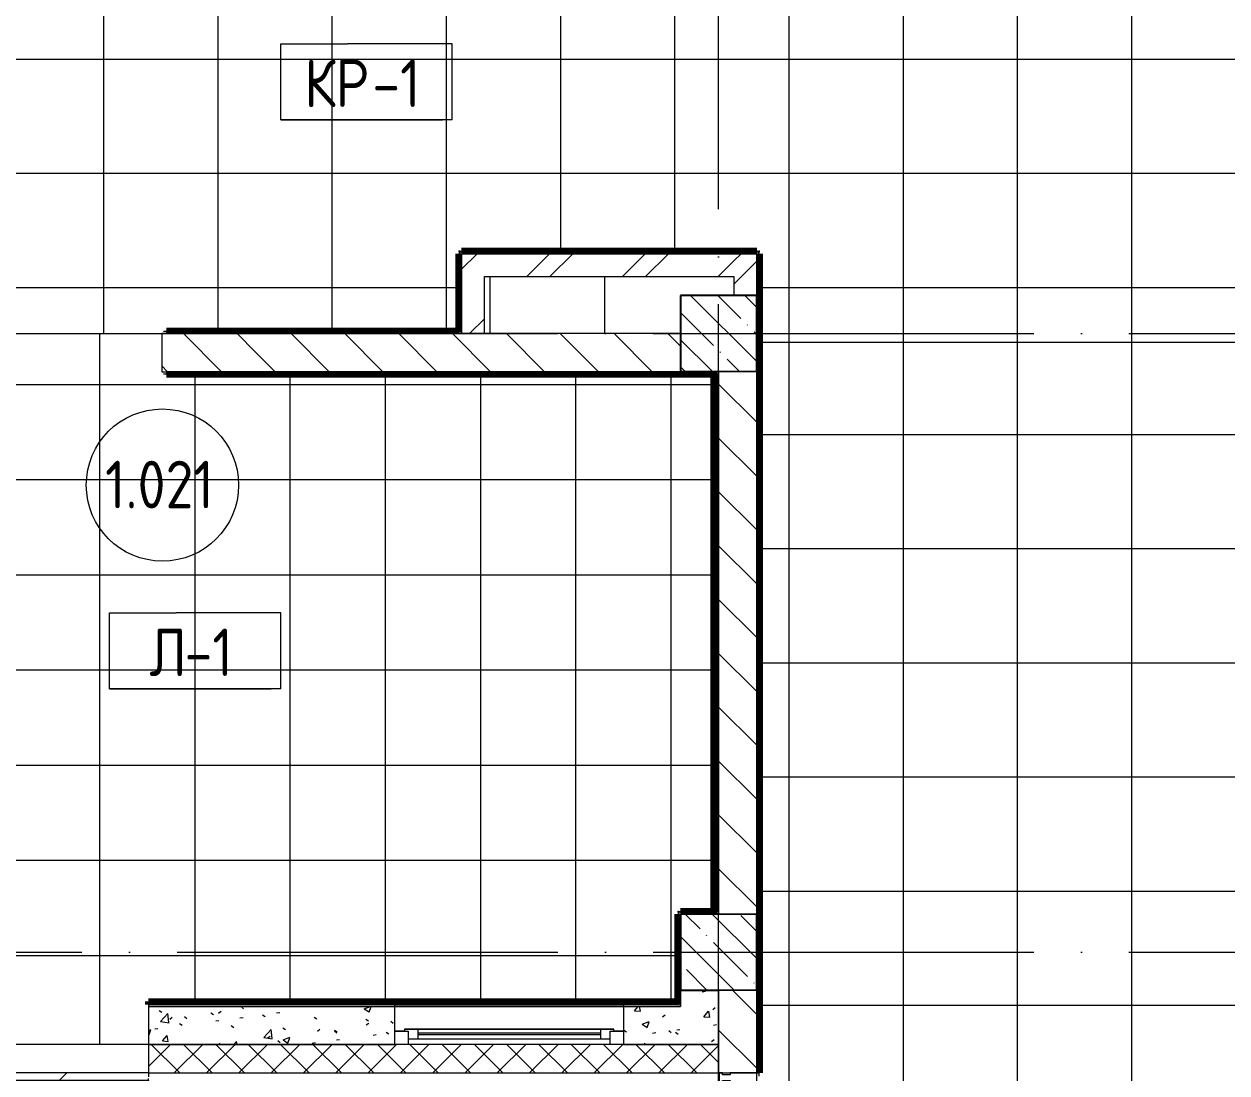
# Model space of a CAD drawing. Header units: millimetres. Extents: x -4370 to 196781, y -4577 to 61202.
# Drawn here: x 71152 to 77470, y 31890 to 37402 of the extents above; entities that cross this region are included whole.
import ezdxf

# ---------------------------------------------------------------- set-up
doc = ezdxf.new("R2010")
doc.units = ezdxf.units.MM
doc.linetypes.add('ADSK_Линия сетки', pattern=[2500, 2000, -250, 0, -250])
for name, color, linetype, lineweight in [('A-AREA-____-IDEN', 2, 'Continuous', 20), ('A-FLOR-____-IDEN', 11, 'Continuous', 20), ('A-FLOR-____-OTLN', 192, 'Continuous', 9), ('A-FLOR-____-PATT', 8, 'Continuous', 9), ('A-GLAZ-____-MCUT', 151, 'Continuous', 9), ('A-GLAZ-____-OTLN', 151, 'Continuous', 9), ('A-GLAZ-CURT-OTLN', 52, 'Continuous', 9), ('A-GLAZ-CWMG-MCUT', 51, 'Continuous', 9), ('A-GLAZ-CWMG-OTLN', 51, 'Continuous', 9), ('A-WALL-____-MCUT', 113, 'Continuous', 9), ('A-WALL-____-PATT', 111, 'Continuous', 9), ('A-WALL-FNSH-MCUT', 113, 'Continuous', 9), ('I-WALL-____-OTLN', 2, 'Continuous', 9), ('S-COLS-____-MCUT', 52, 'Continuous', 9), ('S-COLS-____-OTLN', 52, 'Continuous', 9), ('S-GRID-____-OTLN', 1, 'Continuous', 9)]:
    doc.layers.add(name, color=color, linetype=linetype, lineweight=lineweight)
doc.styles.add('GOST Common_1', font='GOST_Common.ttf', dxfattribs={"width": 0.9, "height": 250})
pattern_1 = [(50, (0, 0), (364.3679, -31.8783), [38.1, -419.1]), (355, (0, 0), (-70.4859, 382.1133), [30.48, -335.28]), (100.451, (30.36, -2.66), (293.885, 350.2334), [32.38, -356.18]), (46.184, (0, 101.6), (542.1585, -84.0858), [57.15, -628.65]), (96.636, (45.2, 94.6), (474.805, 494.8554), [48.57, -534.27]), (351.184, (0, 101.6), (474.8102, 494.85), [45.72, -502.92]), (21, (50.8, 76.2), (303.2285, -204.5305), [38.1, -419.1]), (326, (50.8, 76.2), (123.6039, 368.376), [30.48, -335.28]), (71.451, (76.07, 59.16), (426.8341, 163.8427), [32.38, -356.18]), (37.5, (0, 0), (6.17665, 169.11015), [16.764, -314.452, 16.764, -323.596, -336.55]), (37.5, (0, 0), (6.17665, 169.11015), [-671.576, 16.764, -319.786]), (7.5, (0, 0), (133.63888, 200.3615), [16.764, -177.292, 16.764, -306.832, -128.27]), (7.5, (0, 0), (133.63888, 200.3615), [-517.652, 16.764, -111.506]), (327.5, (-113.28, 0), (271.18182, -11.45836), [16.764, -110.236, 16.764, -379.476, -525.78]), (327.5, (-113.28, 0), (271.18182, -11.45836), [-523.24, 16.764, -509.016]), (317.5, (-164.08, 0), (296.2585, 50.85285), [16.764, -148.336, 16.764, -246.38, -373.38]), (317.5, (-164.08, 0), (296.2585, 50.85285), [-428.244, 16.764, -356.616])]
pattern_2 = [(135, (0, 0), (-141.42136, -141.42136), [])]
pattern_3 = [(45, (0, 0), (-251.4472, 251.4472), []), (45, (0, 381), (-251.4472, 251.4472), [])]
pattern_4 = [(135, (0, 0), (-142.5612, -142.5612), []), (135, (142.56, 0), (-142.5612, -142.5612), [252.016, -50.403, 3.353, -47.05])]

# ---------------------------------------------------------------- blocks, each defined once
blk = doc.blocks.new('Окно_СКБ_1Ст - Ок-4_Окно_Помещение охраны_Тамбур-40396749-О_АИ_ПП_0_000_Целиком')
at = {"layer": 'A-GLAZ-____-MCUT', "color": 90}
for p, q in [((-600, 30), (-600, 100)), ((-600, 100), (-530, 100)), ((-530, 100), (-530, 30)), ((530, 70), (-530, 70)), ((-530, 70), (-530, 30)), ((-480, 20), (-480, 70)), ((480, 20), (480, 70)), ((530, 30), (530, 100)), ((530, 100), (600, 100)), ((530, 30), (530, 70)), ((600, 100), (600, 30)), ((-530, 30), (-600, 30)), ((-530, 30), (-550, 30)), ((-550, 30), (-550, 20)), ((-550, 20), (550, 20)), ((550, 20), (-550, 20)), ((600, 30), (530, 30)), ((550, 30), (530, 30)), ((550, 20), (550, 30))]:
    blk.add_line(p, q, dxfattribs=at)
at = {"layer": 'A-GLAZ-____-MCUT', "color": 10, "lineweight": 5}
for p, q in [((-480, 50), (480, 50)), ((480, 40), (-480, 40))]:
    blk.add_line(p, q, dxfattribs=at)
at = {"layer": 'A-GLAZ-____-OTLN', "color": 10, "lineweight": 5}
for p, q in [((-600, 30), (-550, 30)), ((550, 30), (600, 30))]:
    blk.add_line(p, q, dxfattribs=at)
blk = doc.blocks.new('Прямоугольный импост - Импост структурный с накладкой - 180мм-37172032-О_АИ_ПП_0_000_Целиком')
at = {"layer": 'A-GLAZ-CWMG-MCUT', "color": 90}
for p, q in [((-25, 40), (-25, 180)), ((-25, 180), (25, 180)), ((25, 180), (25, 40)), ((-15, 40), (-25, 40)), ((-25, -17), (-25, 0)), ((-25, 0), (-15, 0)), ((-15, 0), (-15, 40)), ((15, 40), (15, 0)), ((25, 40), (15, 40)), ((15, 0), (25, 0)), ((25, 0), (25, -17)), ((25, -17), (-25, -17))]:
    blk.add_line(p, q, dxfattribs=at)
blk = doc.blocks.new('PNS_Панель прямоугольная3 - Нр_Стекло - 40мм 2-36095771-О_АИ_ПП_0_000_Целиком')
at = {"layer": 'A-GLAZ-____-OTLN', "lineweight": 5}
h = blk.add_hatch(dxfattribs=at)
h.set_pattern_fill('FP_103', color=256, style=0, pattern_type=2)
h.set_pattern_definition([(225, (71360, 31750), (282.8427, -282.8427), [200, -600]), (225, (71560, 31850), (282.8427, -282.8427), [600, -200]), (225, (71160, 31950), (282.8427, -282.8427), [200, -600])])
h.paths.add_polyline_path([(-281.8, 0), (-545, 0), (-545, -40), (545, -40), (545, 0), (535, 0)])
at = {"layer": 'A-GLAZ-____-MCUT', "color": 10, "lineweight": 5}
for p, q in [((535, 0), (-545, 0)), ((-545, 0), (-545, -10)), ((-545, -40), (535, -40))]:
    blk.add_line(p, q, dxfattribs=at)
at = {"layer": 'A-GLAZ-____-OTLN', "color": 10, "lineweight": 5}
blk.add_line((-545, 0), (545, 0), dxfattribs=at)
blk = doc.blocks.new('Прямоугольный импост - Импост структурный с накладкой - 190мм-36095753-О_АИ_ПП_0_000_Целиком')
at = {"layer": 'A-GLAZ-CWMG-OTLN', "color": 10, "lineweight": 5}
for p, q in [((71805, 32040), (70725, 32040)), ((71805, 31850), (71805, 31833)), ((71610, 31833), (70725, 31833)), ((71805, 31833), (71650, 31833))]:
    blk.add_line(p, q, dxfattribs=at)
blk = doc.blocks.new('0083_СОШ675_АР_R22_rvt-1-О_АИ_ПП_0_000_Целиком')
at = {"layer": 'A-WALL-____-PATT', "lineweight": 5}
h = blk.add_hatch(dxfattribs=at)
h.set_pattern_fill('FP_7', color=10, style=0, pattern_type=2)
h.set_pattern_definition(pattern_3)
h.paths.add_polyline_path([(74880, 36074.9), (74880, 36194.9), (73450, 36194.9), (73450, 36074.9), (74025.6, 36074.9)])
h = blk.add_hatch(dxfattribs=at)
h.set_pattern_fill('FP_7', color=10, style=0, pattern_type=2)
h.set_pattern_definition(pattern_3)
h.paths.add_polyline_path([(75000, 35975), (75000, 36194.9), (74880, 36194.9), (74880, 35975)])
h = blk.add_hatch(dxfattribs=at)
h.set_pattern_fill('FP_7', color=10, style=0, pattern_type=2)
h.set_pattern_definition(pattern_3)
h.paths.add_polyline_path([(73570, 35775), (73570, 36074.9), (73450, 36074.9), (73450, 35775)])
h = blk.add_hatch(dxfattribs=at)
h.set_pattern_fill('FP_4', color=10, style=0, pattern_type=2)
h.set_pattern_definition(pattern_2)
h.paths.add_polyline_path([(72370, 35574.9), (72370, 35774.9), (71875, 35774.9), (71875, 35574.9)])
h.paths.add_polyline_path([(70825, 35574.9), (70825, 35774.9), (69700, 35774.9), (69700, 35574.9), (70299.9, 35574.9)])
h = blk.add_hatch(dxfattribs=at)
h.set_pattern_fill('FP_4', color=10, style=0, pattern_type=2)
h.set_pattern_definition(pattern_2)
h.paths.add_polyline_path([(74600, 35574.9), (74600, 35774.9), (72370, 35774.9), (72370, 35574.9), (74025.6, 35574.9)])
h = blk.add_hatch(dxfattribs=at)
h.set_pattern_fill('FP_4', color=10, style=0, pattern_type=2)
h.set_pattern_definition(pattern_2)
h.paths.add_polyline_path([(75000, 31890), (75000, 32325), (74800, 32325), (74800, 31890)])
h.paths.add_polyline_path([(74800, 32725), (75000, 32725), (75000, 35575), (74800, 35575), (74800, 32854.1)])
h = blk.add_hatch(dxfattribs=at)
h.set_pattern_fill('FP_5', color=10, style=0, pattern_type=2)
h.set_pattern_definition(pattern_1)
h.paths.add_polyline_path([(74800, 32240), (74800, 32325), (74600, 32325), (74600, 32240), (74646.6, 32240)])
h = blk.add_hatch(dxfattribs=at)
h.set_pattern_fill('FP_5', color=10, style=0, pattern_type=2)
h.set_pattern_definition(pattern_1)
h.paths.add_polyline_path([(74800, 32040), (74800, 32240), (74300, 32240), (74300, 32040), (74646.6, 32040)])
h.paths.add_polyline_path([(73100, 32040), (73100, 32240), (71805, 32240), (71805, 32040)])
at = {"layer": 'S-COLS-____-OTLN', "lineweight": 5}
h = blk.add_hatch(dxfattribs=at)
h.set_pattern_fill('FP_3', color=256, style=0, pattern_type=2)
h.set_pattern_definition(pattern_4)
h.paths.add_polyline_path([(74800, 35575), (75000, 35575), (75000, 35975), (74600, 35975), (74600, 35575)])
h = blk.add_hatch(dxfattribs=at)
h.set_pattern_fill('FP_3', color=256, style=0, pattern_type=2)
h.set_pattern_definition(pattern_4)
h.paths.add_polyline_path([(74646.6, 32325), (75000, 32325), (75000, 32725), (74600, 32725), (74600, 32325)])
at = {"layer": 'A-FLOR-____-OTLN', "color": 90}
for p, q in [((73600, 35775), (73600, 36074.9)), ((74200, 36074.9), (74200, 35775)), ((74200, 35775), (73600, 35775))]:
    blk.add_line(p, q, dxfattribs=at)
at = {"layer": 'A-WALL-____-MCUT', "color": 50, "lineweight": 13}
for p, q in [((74880, 36194.9), (73450, 36194.9)), ((73450, 36194.9), (73450, 36074.9)), ((75000, 36194.9), (74880, 36194.9)), ((75000, 35975), (75000, 36194.9)), ((73450, 36074.9), (73450, 35775)), ((73570, 36074.9), (74880, 36074.9)), ((73570, 35775), (73570, 36074.9)), ((74880, 36074.9), (74880, 35975)), ((74880, 35975), (75000, 35975)), ((72370, 35774.9), (71875, 35774.9)), ((71875, 35774.9), (71875, 35574.9)), ((74600, 35774.9), (72370, 35774.9)), ((73450, 35775), (73570, 35775)), ((74600, 35574.9), (74600, 35774.9)), ((71875, 35574.9), (72370, 35574.9)), ((72370, 35574.9), (74600, 35574.9)), ((74800, 35575), (74800, 32725)), ((75000, 32725), (75000, 35575)), ((74600, 32325), (74600, 32240)), ((74800, 32325), (74600, 32325)), ((74800, 32240), (74800, 32325)), ((74800, 32325), (74800, 31890)), ((75000, 31890), (75000, 32325)), ((73100, 32240), (71805, 32240)), ((71805, 32240), (71805, 32040)), ((73100, 32040), (73100, 32240)), ((74600, 32240), (74300, 32240)), ((74300, 32240), (74300, 32040)), ((74800, 32040), (74800, 32240)), ((71805, 32040), (73100, 32040)), ((74300, 32040), (74800, 32040)), ((74800, 31890), (75000, 31890))]:
    blk.add_line(p, q, dxfattribs=at)
at = {"layer": 'A-WALL-____-MCUT', "color": 10, "lineweight": 5}
for p, q in [((75000, 35575), (74800, 35575)), ((74800, 32725), (75000, 32725)), ((75000, 32325), (74800, 32325))]:
    blk.add_line(p, q, dxfattribs=at)
at = {"layer": 'I-WALL-____-OTLN', "color": 90}
blk.add_line((73100, 32240), (74300, 32240), dxfattribs=at)
at = {"layer": 'S-COLS-____-MCUT', "color": 130, "lineweight": 25}
for p, q in [((75000, 35975), (74600, 35975)), ((74600, 35975), (74600, 35575)), ((75000, 35575), (75000, 35975)), ((74600, 35575), (74800, 35575)), ((74800, 32725), (74600, 32725)), ((74600, 32725), (74600, 32325)), ((75000, 32325), (75000, 32725)), ((74600, 32325), (74800, 32325))]:
    blk.add_line(p, q, dxfattribs=at)
at = {"layer": 'S-COLS-____-OTLN', "color": 90}
for p, q in [((74800, 35575), (75000, 35575)), ((75000, 32725), (74800, 32725)), ((74800, 32325), (75000, 32325))]:
    blk.add_line(p, q, dxfattribs=at)
at = {"layer": 'A-GLAZ-____-OTLN', "color": 90, "lineweight": 9, "rotation": 180}
blk.add_blockref('Окно_СКБ_1Ст - Ок-4_Окно_Помещение охраны_Тамбур-40396749-О_АИ_ПП_0_000_Целиком', (73700, 32140), dxfattribs=at)
at = {"layer": 'A-GLAZ-CURT-OTLN', "color": 90, "lineweight": 9, "rotation": 180}
blk.add_blockref('PNS_Панель прямоугольная3 - Нр_Стекло - 40мм 2-36095771-О_АИ_ПП_0_000_Целиком', (71260, 31850), dxfattribs=at)
at = {"layer": 'A-GLAZ-CWMG-OTLN', "color": 90, "lineweight": 9}
blk.add_blockref('Прямоугольный импост - Импост структурный с накладкой - 190мм-36095753-О_АИ_ПП_0_000_Целиком', (0, 0), dxfattribs=at)
at = {"layer": 'A-GLAZ-CWMG-OTLN', "color": 90, "lineweight": 9, "extrusion": (0, 0, -1), "rotation": 90.00000000000065}
blk.add_blockref('Прямоугольный импост - Импост структурный с накладкой - 180мм-37172032-О_АИ_ПП_0_000_Целиком', (-74820, 31865), dxfattribs=at)
blk = doc.blocks.new('ADSK_Марка_Перекрытие - Типоразмер_ADSK_Марка-158127-О_АИ_ПП_0_000_Целиком')
at = {"layer": 'A-FLOR-____-IDEN'}
for p, q in [((-4.5, 4), (-1, 4)), ((-4.5, 0), (-4.5, 4)), ((4.5, 4), (-1, 4)), ((4.5, 0), (4.5, 4)), ((4.5, 0), (-4.5, 0)), ((-4.5, 0), (4, 0))]:
    blk.add_line(p, q, dxfattribs=at)
blk = doc.blocks.new('ADSK_Марка_Помещение_ОдноЗначение - Номер-159740-О_АИ_ПП_0_000_Целиком')
at = {"layer": 'A-AREA-____-IDEN'}
blk.add_circle((0, 0), 4, dxfattribs=at)

msp = doc.modelspace()

# ---------------------------------------------------------------- hatches: boundary and pattern name
at = {"layer": 'A-FLOR-____-PATT'}
h = msp.add_hatch(dxfattribs=at)
h.set_pattern_fill('FP_147', color=256, style=0, pattern_type=2)
h.set_pattern_definition([(90, (89570.3, 40817.5), (-600, 4e-14), []), (180, (89570.3, 40817.5), (-7e-14, -600), [])])
h.paths.add_polyline_path([(78993.203741, 35729.999414), (79365.303092, 35729.999414), (79365.303092, 36194.940333), (79370.303092, 36194.940919), (79370.303092, 36204.940919), (79380.303092, 36204.940919), (79380.303092, 36209.940919), (82237.46713, 36209.940919), (82237.46713, 36219.917875), (82247.46713, 36219.917875), (82247.46713, 36214.917875), (82752.46713, 36214.917875), (82752.46713, 36219.917875), (82762.46713, 36219.917875), (82762.46713, 36209.940919), (83149.978078, 36209.940919), (83149.978078, 36204.940919), (83159.978078, 36204.940919), (83159.978078, 36202.440919), (83164.978078, 36202.440919), (83164.978078, 35789.940919), (83399.978078, 35789.940919), (83399.978078, 35775), (85399.978078, 35775), (85399.978078, 35789.940919), (85514.978078, 35789.940919), (85514.978078, 36295), (85519.978078, 36295), (85519.978078, 36305), (85529.978078, 36305), (85529.978078, 36310), (87485, 36310), (87485, 36774.96615), (87500, 36774.96615), (87500, 39474.96615), (87485, 39474.96615), (87485, 39760.02363), (87339.978078, 39760.02363), (87339.978078, 39774.96615), (82049.978078, 39774.96615), (82049.978078, 39760.02363), (81549.978078, 39760.02363), (81549.978078, 39774.96615), (81548.498092, 39774.96615), (81548.4, 39774.941347), (80123.476171, 39774.96615), (80123.378079, 39774.941347), (78048.498092, 39774.96615), (78048.4, 39774.941347), (77999.978078, 39774.957906), (77999.978078, 39760.02363), (73930, 39760.02363), (73929.761457, 39765.023044), (73910, 39765.023044), (73910, 41999.999414), (73930, 41999.999414), (73930, 43499.999414), (73910, 43499.999414), (73910, 45690.000586), (73130, 45690.000586), (73129.953698, 45905), (70430, 45905), (70430, 45690.000586), (69732, 45690.000586), (69732, 45373.218741), (69727, 45373.218741), (69727, 45363.218741), (69717, 45363.218741), (69717, 45358.218741), (69515, 45358.218741), (69515, 43055.000586), (69510, 43055.000586), (69510, 43045.000586), (69500, 43045.000586), (69498.95826, 43040.000586), (69299.978078, 43040.000586), (69301.0199, 40190), (69699.978078, 40190), (69699.978078, 40185), (69709.978078, 40185), (69709.978078, 40175), (69714.978078, 40175), (69714.978078, 39774.999414), (69709.978078, 39774.999414), (69709.978078, 39765), (69699.978078, 39765), (69699.152134, 39760), (69300, 39760), (69299.978078, 36158.333919), (69499.978078, 36158.333919), (69500.550683, 36153.333919), (69509.978078, 36153.333919), (69509.978078, 36143.333919), (69514.978078, 36143.333333), (69514.978078, 35989.940919), (69699.978078, 35989.940919), (69699.978078, 35984.940919), (69709.978078, 35984.940919), (69709.978078, 35974.940919), (69714.978078, 35974.199416), (69714.978078, 35789.940919), (70800, 35789.940919), (70800, 35775), (71900, 35775), (71900, 35789.940919), (73434.978078, 35789.940919), (73434.978078, 36194.940333), (73439.978078, 36194.940919), (73439.978078, 36204.940919), (73449.978078, 36204.940919), (73449.978078, 36209.940919), (74999.978078, 36209.940919), (74999.978078, 36204.940919), (75009.978078, 36204.940333), (75009.978078, 36194.940919), (75014.978078, 36194.940333), (75014.978078, 35729.999414), (76509.407681, 35729.999414)])
h.paths.add_polyline_path([(80019.978079, 38831.909202), (79979.978079, 38831.909202), (79979.978079, 39749.398242), (80019.978079, 39749.398242), (80019.978079, 39673.798242)])
h.paths.add_polyline_path([(78145, 38831.909202), (78105, 38831.909202), (78105, 39749.398242), (78145, 39749.398242), (78145, 39484.955571)])
h = msp.add_hatch(dxfattribs=at)
h.set_pattern_fill('FP_221', color=256, style=0, pattern_type=2)
h.set_pattern_definition([(0, (72050, 34007.5), (0, 500), []), (90, (72050, 34007.5), (-500, 3e-14), [])])
h.paths.add_polyline_path([(70299.91753, 32039.999414), (71805, 32040), (71805.712173, 32265), (74584.978078, 32265), (74584.978078, 32724.999414), (74589.978078, 32725), (74590.495201, 32735), (74599.978078, 32735), (74601.054824, 32740), (74774.978078, 32740), (74774.978078, 35559.940919), (71900, 35559.940919), (71900, 35574.940333), (71875, 35574.940333), (71875, 35774.940919), (70825, 35774.940919), (70825, 35574.940333), (70800, 35574.940333), (70800, 35559.940919), (70088.478171, 35559.940919), (70088.478171, 35355.397106), (69514.978078, 35355.397106), (69514.978078, 35320.000586), (69300, 35320.000586), (69300, 32740.000586), (69720, 32739.999414), (69720, 32039.999414), (69750, 32039.999414)])
h.paths.add_polyline_path([(74299.983004, 32239.999414), (74300, 32240), (74025.61162, 32240)])
h.paths.add_polyline_path([(74774.978078, 35559.940919), (74789.978078, 35559.940919), (74789.978078, 35564.940919), (74774.978078, 35564.940919)])
h = msp.add_hatch(dxfattribs=at)
h.set_pattern_fill('FP_142', color=256, style=0, pattern_type=2)
h.set_pattern_definition([(0, (77570.3, 31044.94), (0, 600), []), (90, (77570.3, 31044.94), (-600, 4e-14), [])])
h.paths.add_polyline_path([(75752.5, 26444.999414), (79884.978078, 26444.999414), (79884.978078, 26625), (79879.978078, 26625), (79879.978078, 32325), (79884.978078, 32325), (79884.978078, 32734.999414), (79879.978078, 32734.999414), (79879.978078, 35634.999414), (79360.303092, 35634.999414), (79360.303092, 35729.999414), (75019.978078, 35729.999414), (75019.978078, 32314.999414), (75014.978078, 32314.999414), (75014.978078, 31889.999414), (74999.978078, 31889.999414), (75000.45343, 26769.999414), (75014.978078, 26769.999414), (75014.978078, 26650.11992), (75737.5, 26650.11992), (75737.5, 26645.11992), (75747.5, 26645.11992), (75747.5, 26635.11992), (75752.5, 26634.963206), (75752.5, 26445.6512)])
at = {"layer": 'A-WALL-____-PATT'}
for points in [[(74999.978078, 36194.940919), (74999.978078, 36204.940919), (73439.978078, 36204.940919), (73439.978078, 36194.940919), (74025.61162, 36194.940919)], [(75009.978078, 35775), (75009.978078, 36204.940919), (74999.978078, 36204.940919), (74999.978078, 35775)], [(73449.978078, 35774.940919), (73449.978078, 36194.940919), (73439.978078, 36194.940919), (73439.978078, 35774.940919)], [(75009.978078, 32730), (75009.978078, 35775), (74999.978078, 35775), (74999.978078, 32730)], [(74799.978078, 32725), (74799.978078, 35574.940919), (74789.978078, 35574.940919), (74789.978078, 32725)], [(74599.978078, 32250), (74599.978078, 32735), (74589.978078, 32735), (74589.978078, 32250)], [(74789.978078, 32725), (74789.978078, 32735), (74599.978078, 32735), (74599.978078, 32725), (74646.560635, 32725)]]:
    msp.add_hatch(color=7, dxfattribs=at).paths.add_polyline_path(points)
h = msp.add_hatch(color=7, dxfattribs=at)
h.paths.add_polyline_path([(73439.978078, 35774.940919), (73439.978078, 35784.940919), (71900, 35784.940919), (71900, 35774.940919)])
h.paths.add_polyline_path([(70299.91753, 35774.940919), (70800, 35774.940919), (70800, 35784.940919), (69699.978078, 35784.940919), (69699.978078, 35774.940919)])
h = msp.add_hatch(color=7, dxfattribs=at)
h.paths.add_polyline_path([(74025.61162, 35564.940919), (74789.978078, 35564.940919), (74789.978078, 35574.940919), (71900, 35574.940919), (71900, 35564.940919)])
h.paths.add_polyline_path([(70073.478171, 35564.940919), (70800, 35564.940919), (70800, 35574.940919), (70073.478171, 35574.940919)])
h = msp.add_hatch(color=7, dxfattribs=at)
h.paths.add_polyline_path([(75009.978078, 26635.11992), (75009.978078, 26769.999414), (74999.978078, 26769.999414), (74999.978078, 26635.11992)])
h.paths.add_polyline_path([(74999.978078, 31889.999414), (75009.978078, 31889.999414), (75009.978078, 32730), (74999.978078, 32730), (74999.978078, 32276.542441)])
h = msp.add_hatch(color=7, dxfattribs=at)
h.paths.add_polyline_path([(73100, 32240), (73100, 32250), (71805, 32250), (71805, 32240)])
h.paths.add_polyline_path([(74300, 32240), (74599.978078, 32240), (74599.978078, 32250), (74300, 32250)])
h = msp.add_hatch(dxfattribs=at)
h.set_pattern_fill('FP_1', style=0, pattern_type=2)
h.set_pattern_definition([(135, (0, 0), (-84.85281, -84.85281), []), (225, (0, 0), (84.85281, -84.85281), [])])
h.paths.add_polyline_path([(74800, 31890), (74800, 32040), (71805, 32040), (71805, 31890), (74646.560635, 31890)])

# ---------------------------------------------------------------- linework, layer by layer
at = {"layer": 'A-FLOR-____-OTLN'}
for p, q in [((70800, 35775), (71900, 35775)), ((75014.978078, 35729.999414), (79365.303092, 35729.999414)), ((75019.978078, 35729.999414), (75019.978078, 32314.999414)), ((75019.978078, 32314.999414), (75014.978078, 32314.999414))]:
    msp.add_line(p, q, dxfattribs=at)
at = {"layer": 'A-WALL-____-MCUT', "color": 7}
for p, q in [((75009.978078, 36204.940919), (73439.978078, 36204.940919)), ((73439.978078, 36204.940919), (73439.978078, 35784.940919)), ((75009.978078, 31889.999414), (75009.978078, 36204.940919)), ((73449.978078, 36194.940919), (74999.978078, 36194.940919)), ((73449.978078, 35774.940919), (73449.978078, 36194.940919)), ((74999.978078, 36194.940919), (74999.978078, 31889.999414)), ((73439.978078, 35784.940919), (71900, 35784.940919)), ((71900, 35784.940919), (71900, 35774.940919)), ((71900, 35774.940919), (73449.978078, 35774.940919)), ((74799.978078, 35574.940919), (71900, 35574.940919)), ((71900, 35574.940919), (71900, 35564.940919)), ((74799.978078, 32725), (74799.978078, 35574.940919)), ((71900, 35564.940919), (74789.978078, 35564.940919)), ((74789.978078, 35564.940919), (74789.978078, 32735)), ((74589.978078, 32735), (74589.978078, 32250)), ((74789.978078, 32735), (74589.978078, 32735)), ((74599.978078, 32240), (74599.978078, 32725)), ((74599.978078, 32725), (74799.978078, 32725)), ((73100, 32250), (71805, 32250)), ((71805, 32250), (71805, 32240)), ((71805, 32240), (73100, 32240)), ((73100, 32240), (73100, 32250)), ((74589.978078, 32250), (74300, 32250)), ((74300, 32250), (74300, 32240)), ((74300, 32240), (74599.978078, 32240)), ((74800, 32040), (71805, 32040)), ((71805, 32040), (71805, 31890)), ((74800, 31890), (74800, 32040)), ((74999.978078, 31889.999414), (75009.978078, 31889.999414))]:
    msp.add_line(p, q, dxfattribs=at)
at = {"layer": 'A-WALL-____-MCUT'}
msp.add_line((71805, 31890), (74800, 31890), dxfattribs=at)
at = {"layer": 'A-WALL-FNSH-MCUT', "color": 7}
for p, q in [((71805, 31890), (71805, 31870)), ((74800, 31870), (74800, 31890))]:
    msp.add_line(p, q, dxfattribs=at)
at = {"layer": 'I-WALL-____-OTLN', "color": 20, "lineweight": 90}
for p, q in [((73449.978078, 36209.940919), (74999.978078, 36209.940919)), ((73449.978078, 36209.940919), (73449.978078, 36204.940919)), ((74999.978078, 36204.940919), (74999.978078, 36209.940919)), ((73434.978078, 35789.940919), (73434.978078, 36194.940919)), ((73439.978078, 36194.940919), (73434.978078, 36194.940919)), ((75014.978078, 36194.940919), (75009.978078, 36194.940919)), ((75014.978078, 36194.940919), (75014.978078, 31889.999414)), ((71900, 35789.940919), (73434.978078, 35789.940919)), ((71900, 35789.940919), (71900, 35784.940919)), ((75009.978078, 35775), (75014.978078, 35775)), ((75014.978078, 32730), (75009.978078, 32730)), ((75009.978078, 31889.999414), (75014.978078, 31889.999414))]:
    msp.add_line(p, q, dxfattribs=at)
at = {"layer": 'I-WALL-____-OTLN', "color": 5, "lineweight": 90}
for p, q in [((71900, 35564.940919), (71900, 35559.940919)), ((74789.978078, 35559.940919), (71900, 35559.940919)), ((74774.978078, 32735), (74774.978078, 35564.992823)), ((74599.978078, 32740), (74789.995684, 32740)), ((74599.978078, 32740), (74599.978078, 32735)), ((74584.978078, 32250), (74584.978078, 32725)), ((74589.978078, 32725), (74584.978078, 32725)), ((71805, 32265), (74589.978078, 32265)), ((71805, 32250), (71805, 32265))]:
    msp.add_line(p, q, dxfattribs=at)
at = {"layer": 'I-WALL-____-OTLN'}
for p, q in [((73100, 32250), (74300, 32250)), ((74300, 32240), (73100, 32240))]:
    msp.add_line(p, q, dxfattribs=at)
at = {"layer": 'S-GRID-____-OTLN', "linetype": 'ADSK_Линия сетки'}
for p, q in [((74800, -3572.657751), (74800, 61202.00513)), ((-3047.723308, 35775.000586), (156348.554077, 35775.000586)), ((-3047.723308, 32525.000984), (156348.554077, 32525.000984))]:
    msp.add_line(p, q, dxfattribs=at)

# ---------------------------------------------------------------- block references
at = {"lineweight": 5}
msp.add_blockref('0083_СОШ675_АР_R22_rvt-1-О_АИ_ПП_0_000_Целиком', (0, 0), dxfattribs=at)
at = {"layer": 'A-AREA-____-IDEN', "xscale": 99.99999999999993, "yscale": 99.99999999999993, "zscale": 99.99999999999993}
msp.add_blockref('ADSK_Марка_Помещение_ОдноЗначение - Номер-159740-О_АИ_ПП_0_000_Целиком', (71878.663379, 34979.070118), dxfattribs=at)
at = {"layer": 'A-FLOR-____-IDEN', "xscale": 99.99999999999993, "yscale": 99.99999999999993, "zscale": 99.99999999999993}
for p in [(72949.989039, 36897.598241), (72049.989039, 33907.499707)]:
    msp.add_blockref('ADSK_Марка_Перекрытие - Типоразмер_ADSK_Марка-158127-О_АИ_ПП_0_000_Целиком', p, dxfattribs=at)

# ---------------------------------------------------------------- texts
at = {"layer": 'A-AREA-____-IDEN', "lineweight": 9, "insert": (71577.156121, 35106.79519), "char_height": 250, "width": 743.1643125, "attachment_point": 1, "style": 'GOST Common_1'}
msp.add_mtext('1.021', dxfattribs=at)
at = {"layer": 'A-FLOR-____-IDEN', "lineweight": 9, "char_height": 250, "attachment_point": 1, "style": 'GOST Common_1'}
for s, insert, width in [('КР', (72623.908194, 37215.435815), 432.91125), ('-1', (72981.095694, 37215.435815), 331.898625), ('\\fGOST Common|b0|i0|c204|p34|;\\W.9;Л', (71810.308194, 34225.337281), 223.6708125), ('-1', (71994.855069, 34225.337281), 331.898625)]:
    msp.add_mtext(s, dxfattribs=dict(at, insert=insert, width=width))

doc.saveas('drawing.dxf')
